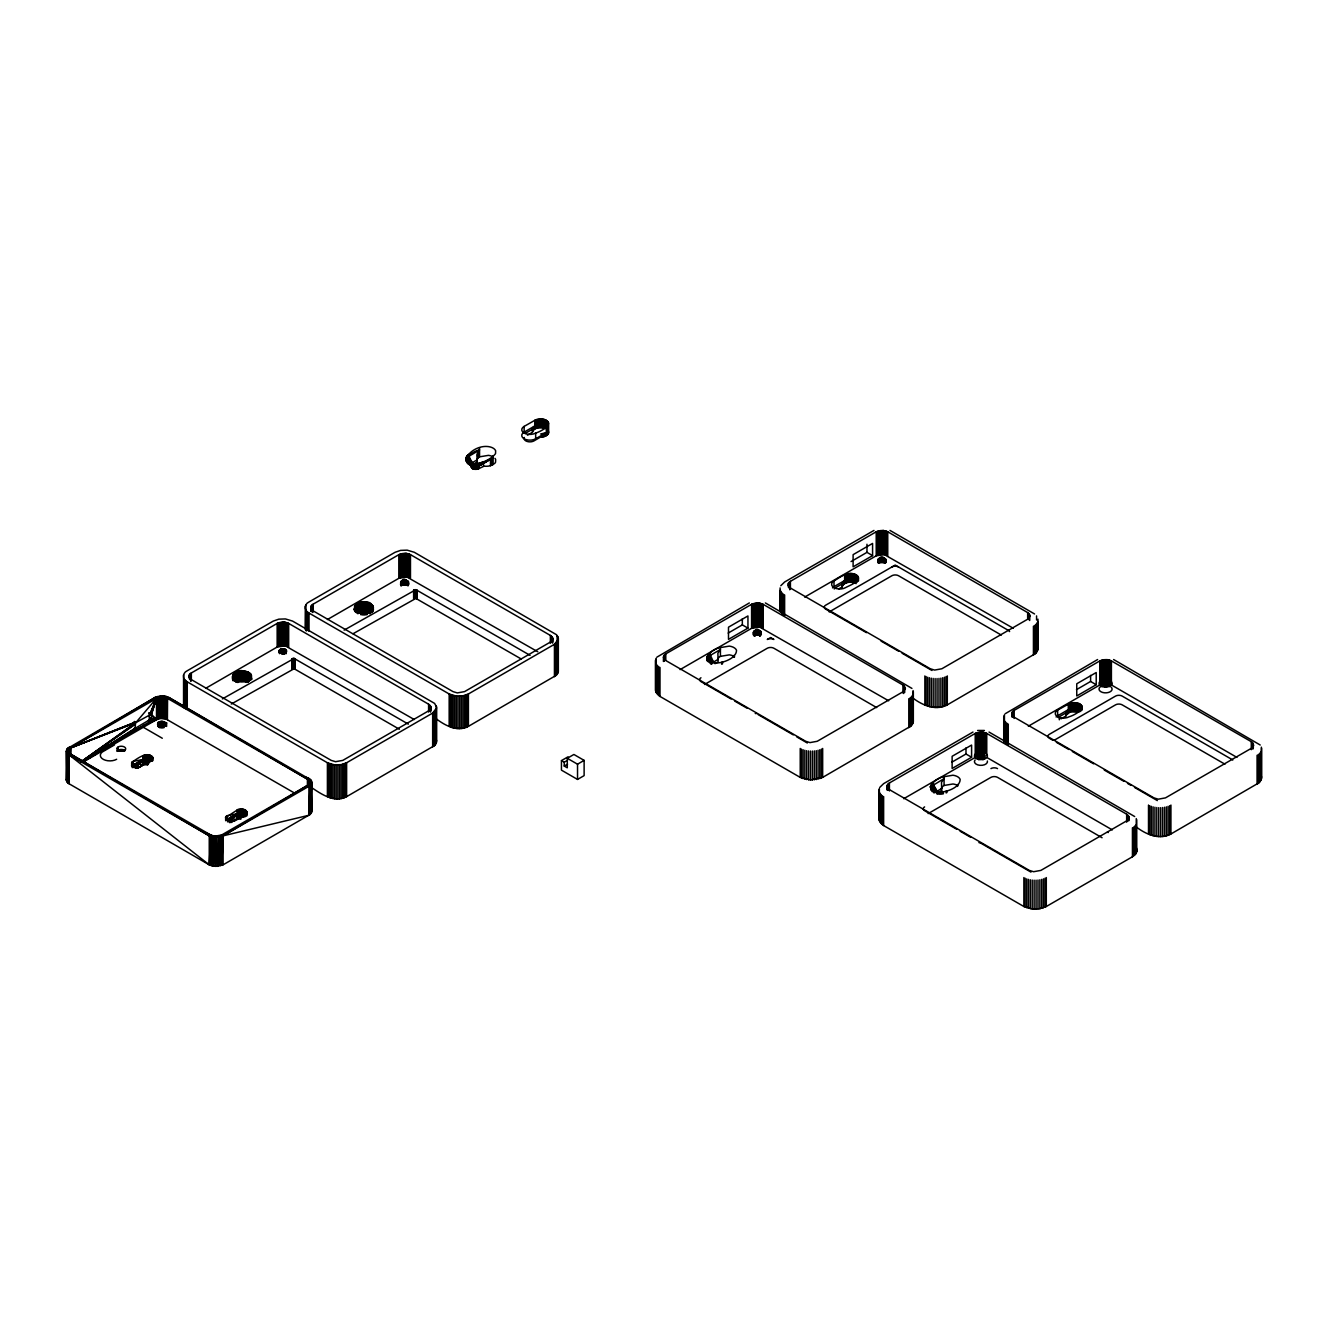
<?xml version="1.0" encoding="UTF-8"?>
<svg xmlns="http://www.w3.org/2000/svg" width="1328" height="1328" viewBox="0 0 1328 1328"><rect width="100%" height="100%" fill="white"/><g stroke="black" fill="none" stroke-linecap="round" stroke-linejoin="round"><path stroke-width="1.5" d="M189.323 678.824L189.323 674.89L191.348 672.964L277.154 623.43L284.391 622.118L288.691 623.43L428.595 704.189L430.969 707.807L428.595 710.862L342.79 760.396L335.552 761.691L331.236 760.396L191.348 679.621L189.091 677.147L189.323 674.89M189.672 678.293L189.672 674.358M190.136 679.753L190.136 673.86M190.684 681.264L190.701 673.379M191.348 680.832L191.348 672.964M310.735 611.162L310.852 606.664L313.109 604.19L398.915 554.639L406.152 553.344L410.468 554.639L550.356 635.415L552.614 637.905L552.73 642.968M310.852 610.598L310.852 606.664M311.084 610.05L311.084 606.116M311.433 611.494L311.433 605.585M311.897 610.98L311.897 605.07M312.462 612.49L312.462 604.605M313.109 612.059L313.109 604.19M366.163 614.15L364.071 613.785L363.889 602.065C352.252 600.073 352.252 615.08 363.889 613.104C375.509 615.08 375.509 600.073 363.889 602.065M400.558 582.643C416.461 590.993 402.982 570.326 400.558 584.552M400.923 585.333L400.923 581.432M401.288 585.698L401.288 583.789M400.558 584.137L401.288 581.083M401.288 582.992L401.737 580.768M401.737 582.677L402.284 580.502M402.284 582.411L402.899 580.303M402.899 582.212L403.563 580.153M403.563 582.062L404.276 580.087M408.576 583.722L404.99 581.996L404.99 580.087M405.687 582.062L405.687 580.153M406.351 582.212L406.351 580.303M406.966 582.411L406.966 580.502M407.513 582.677L407.513 580.768M407.978 585.698L407.978 583.789M407.978 582.992L407.978 581.083M408.327 585.333L408.327 581.432M408.692 584.552L408.576 581.83M493.086 455.886L493.086 457.795L478.81 466.128C453.794 466.609 471.274 444.266 488.455 446.606A9.562 5.528 0 0 1 495.643 450.756L495.56 453.379A8.217 4.731 0 0 1 494.58 454.757C489.484 460.75 469.697 469.863 466.178 457.513M466.36 461.264L467.572 457.098L479.557 449.976L479.557 448.084M466.36 458.807L466.36 456.898M466.643 461.862L466.643 459.953M466.643 458.21L466.643 456.301M467.058 462.426L467.058 460.517M467.058 457.629L467.058 455.736M467.572 462.974L467.572 461.065M467.572 457.098L467.572 455.189M468.203 463.472L468.203 461.563M468.203 456.583L468.203 454.691M468.917 462.028L468.917 463.937L473.415 466.526L474.063 469.265L477.632 469.182L484.189 466.128A9.562 5.528 0 0 0 490.464 465.713L494.564 463.522A8.217 4.731 0 0 0 495.56 462.144L495.643 459.521A9.562 5.528 0 0 0 494.946 458.343M468.917 454.226C468.502 456.882 475.922 471.822 469.863 464.236M469.714 464.352L469.714 462.443M470.593 464.7L470.593 462.808M471.523 463.107L471.523 464.999L474.063 466.709L474.063 469.265M472.519 463.339L472.519 465.248L474.777 466.825L474.777 469.398M473.548 463.505L473.548 465.414L475.673 465.547L476.752 465.514L476.752 463.621M474.611 463.621L474.777 466.825M475.673 465.547L475.673 463.655M476.221 469.431L477.814 463.505M477.814 465.414L478.844 465.248L478.844 463.339M474.096 464.186L477.001 461.978A9.562 5.528 0 0 1 478.213 457.811L479.557 456.832L479.557 449.976C471.971 451.072 459.355 461.712 472.303 465.979L472.303 468.535L473.415 469.083M478.844 465.248L479.823 463.107M479.823 464.999L480.769 462.808M480.769 464.7L481.649 462.443M481.649 464.352L482.446 462.028M491.41 465.414L491.41 458.558L493.086 457.795L493.086 464.651M492.29 465.066L492.29 458.21M913.332 691.672L913.332 721.751L911.041 726.001L822.663 777.395L810.478 780.001L800.236 777.395L659.999 696.436L655.7 691.639L656.862 686.144M663.402 661.477L663.519 656.347L665.776 653.857L751.582 604.323L758.819 603.012L763.135 604.323L903.023 685.082L905.397 688.701L903.023 691.755L817.218 741.29L809.98 742.601L805.681 741.29L665.776 660.531L663.402 657.476M663.751 659.784L663.751 655.783M664.1 661.261L664.1 655.252M664.564 660.746L664.564 654.754M665.129 660.282L665.129 654.289M665.776 659.867L665.776 653.857M717.867 659.02A9.562 5.528 0 0 1 720.423 656.347L720.423 647.583L729.321 646.105A9.562 5.528 0 0 1 736.525 650.272C736.542 658.721 721.253 664.017 713.402 662.855C699.524 660.149 712.489 648.28 720.423 647.583M733.952 657.31L733.952 655.401M753.358 635C756.147 619.711 768.696 641.623 753.225 632.692M753.225 634.186L753.59 631.497M753.955 635.747L753.955 633.838M753.59 633.406L753.955 631.132M754.404 636.062L754.404 634.153M753.955 633.041L754.404 630.817M754.951 636.328L754.951 634.419M754.404 632.726L754.951 630.568M754.951 632.46L755.566 630.352M755.566 632.261L756.23 630.219M756.23 632.111L756.943 630.136M761.359 634.186L757.657 632.045L757.657 630.136M758.354 632.111L758.354 630.219M759.018 632.261L759.018 630.352M759.633 636.328L759.633 634.419M759.633 632.46L759.633 630.568M760.18 636.062L760.18 634.153M760.18 632.726L760.18 630.817M760.645 633.041L760.645 631.132M760.994 633.406L760.994 631.497M761.243 635L761.243 631.879M788.384 587.275L788.384 583.258L790.409 581.332L876.214 531.798L883.452 530.486L887.751 531.798L1027.656 612.573L1030.03 616.175L1027.656 619.23L941.851 668.764L934.597 670.076L930.297 668.764L790.409 588.005L788.151 585.515L788.384 583.258M788.732 586.727L788.732 582.726M789.197 588.238L789.197 582.228M789.745 589.765L789.745 581.764M790.409 589.333L790.409 581.332M878.223 562.873C880.414 546.688 893.495 569.247 877.858 560.167M878.572 563.221L878.572 561.312M877.858 561.661L878.572 558.623M878.572 560.516L879.036 558.308M1136.967 850.866L1135.589 854.12L1132.435 856.776L1046.298 906.509L1039.874 908.717L1032.188 908.983L1023.871 906.509L883.635 825.551L879.352 820.754L879.817 816.305M879.036 560.2L879.584 558.042M879.584 559.935L880.198 557.826M880.198 559.735L880.862 557.694M880.862 559.603L881.56 557.627L881.726 562.723M885.859 559.354C886.838 565.711 885.759 558.54 882.273 559.52L882.273 557.627M882.971 559.603L882.971 557.694M883.651 559.735L883.651 557.826M884.265 559.935L884.265 558.042M884.813 560.2L884.813 558.308M885.261 563.221L885.261 561.312M885.261 560.516L885.261 558.623M885.627 562.873L885.627 558.972M887.038 790.027L887.154 785.462L889.411 782.972L975.217 733.438L982.471 732.126L986.77 733.438L1126.659 814.197L1129.032 817.816L1126.659 820.87L1040.87 870.404L1033.616 871.716L1029.316 870.404L889.411 789.645L887.038 786.591M887.154 789.463L887.154 785.462M887.403 788.898L887.403 784.898M887.751 790.376L887.751 784.367M888.2 789.878L888.2 783.869M888.764 789.396L888.764 783.404M889.411 790.973L889.411 782.972M937.053 793.712L941.502 790.608A9.562 5.528 0 0 1 944.075 785.462L944.075 776.697L952.956 775.22A9.562 5.528 0 0 1 960.161 779.387C960.194 787.836 944.889 793.148 937.037 791.969C923.159 789.264 936.14 777.411 944.075 776.697M957.604 786.425L957.604 784.516M1011.787 716.937L1011.787 712.937L1014.044 710.447L1099.85 660.912L1107.087 659.618L1111.403 660.912L1251.291 741.688L1253.665 745.307L1251.291 748.345L1165.486 797.879L1158.248 799.19L1153.949 797.879L1014.044 717.12L1011.67 714.066M1012.019 716.39L1012.019 712.389M1012.368 715.858L1012.368 711.841M1012.832 717.352L1012.832 711.343M1013.397 716.871L1013.397 710.878M1014.044 718.448L1014.044 710.447M152.903 757.69L151.209 760.446L138.029 768.065L135.406 768.198L135.373 764.397L142.959 759.5L147.74 758.52L152.039 760.081C146.296 761.508 139.324 761.409 133.099 765.194L132.269 761.973C137.033 758.935 147.79 750.121 152.903 757.69L152.604 760.761L148.636 761.99L148.935 762.953M235.371 820.438L228.134 820.92L225.445 817.683L238.027 809.499L243.057 809.167L246.078 810.561L246.925 812.736L246.062 814.147L233.711 821.401M68.591 754.188L68.608 750.154L70.716 747.863L155.027 697.482L164.506 696.005L168.888 697.482L310.852 779.918L311.731 811.757L310.005 814.512L223.104 864.81L213.642 866.271L209.243 864.81L68.143 783.221L66.4 780.466L67.28 748.627L155.027 697.482L163.46 697.117L167.411 698.329L307.415 779.171L309.524 781.445L309.64 786.408M66.4 780.466L66.4 751.499L68.608 750.154L67.28 748.627L69.056 749.307L69.056 753.192M311.731 782.806L308.909 786.309L223.104 835.843L221.793 865.441L221.793 836.491L220.448 835.544L223.104 835.843L308.909 815.259L308.909 786.309L307.415 785.462L221.61 834.997L214.671 836.208L210.72 834.997L70.716 754.155L69.239 755.018L209.243 864.81L209.243 835.843L70.716 754.155L68.608 751.88L66.699 752.478L69.239 755.018L209.243 835.843L213.642 837.321L223.104 835.843L307.415 785.462L309.673 782.308L311.731 782.806L311.433 812.736L311.433 780.847L309.092 780.615L308.943 784.732M243.19 670.872L248.087 672.034L251.141 674.541L251.141 677.197L246.244 682.376C255.806 668.432 248.668 684.966 243.024 680.816L243.19 670.872C236.484 668.864 226.822 677.944 236.484 682.011M311.433 783.769L310.852 813.649L310.852 784.699L309.524 783.171L311.433 783.769L309.673 782.308L311.731 781.81L309.524 781.445L309.441 785.545M68.973 753.341L68.143 747.764L69.753 748.544L69.753 754.37M69.571 754.57L69.239 747.017L70.716 747.863L135.556 722.797L151.342 714.082L151.508 719.245L149.915 721.569L82.884 761.84M131.588 765.99L132.269 761.973L132.302 767.667M225.627 820.272L225.743 816.952L225.743 820.737M308.909 815.259L310.005 785.562L309.092 784.018L310.852 784.699L310.005 814.512L310.005 785.562L308.378 784.782L308.909 786.309M70.367 755.881L70.716 747.863L157.683 697.781L157.683 719.112L136.303 729.371L83.116 761.674M209.243 864.81L210.72 834.997L205.06 832.573M308.096 786.043L308.378 779.835L310.005 779.071L307.415 779.171L168.888 697.482L167.411 698.329L166.232 719.112L294.849 793.248M158.397 722.548L157.849 725.636L157.982 723.113C163.278 717.85 167.643 725.271 166.017 725.636M217.028 837.487L215.319 866.437L215.319 837.487L214.671 836.208L213.642 837.321L212.032 865.922L211.899 835.544L210.554 836.491L210.554 865.441L212.032 836.972L213.227 835.959L213.642 837.321L213.642 866.271L215.319 837.487L216.165 836.291L218.705 837.321L218.705 866.271L220.315 836.972L219.12 835.959L221.793 836.491L220.315 865.922L220.315 836.972L217.676 836.208L218.705 837.321L217.028 866.437L216.165 836.291M132.003 766.107L132.269 761.973M226.026 820.405L226.308 816.272L227.121 819.492C232.317 816.687 240.75 809.018 246.643 815.043C240.517 815.492 234.342 815.226 228.184 819.011L227.52 821.849M161.103 695.839L161.966 697.034L160.456 718.448L157.683 719.112L159.011 697.366L157.816 696.353L160.456 697.117L160.456 718.448L166.232 719.112L166.1 696.353L164.904 697.366L163.46 718.448L162.813 695.839L161.966 718.365L163.46 697.117L164.506 696.005L164.904 718.697L166.232 697.781L167.577 696.835L167.411 719.676M472.303 468.535L471.257 466.991L472.071 462.841L467.771 457.164M234.027 673.412C233.579 677.446 237.264 683.289 241.58 680.766L242.128 670.839M357.846 612.623L354.377 610.1L354.559 608.257L359.639 613.038L363.341 611.229L368.022 612.839L372.919 607.66L369.848 605.17L363.889 603.958L363.341 613.802L361.316 614.266L358.792 602.912M246.925 811.972L246.643 815.043L246.643 811.242L246.078 814.363C241.115 816.139 242.626 818.43 246.925 815.79M232.549 679.023L233.496 676.633L236.301 674.807L239.538 681.231L237.031 671.686M236.467 682.326L232.798 677.795L236.666 681.397M373.45 609.486L369.533 612.474C375.459 606.647 372.57 611.926 373.45 607.577M466.178 459.405L466.178 460.65M706.994 659.535L708.139 657.211L712.157 663.519L707.226 659.535L707.741 657.758L712.572 662.705L718.083 659.335L717.867 653.243L720.423 649.492L709.069 656.098L709.069 654.189M934.148 791.787C919.208 775.635 950.45 804.668 931.094 787.454M155.027 697.482L156.521 698.329L151.342 714.082L149.267 712.87L149.267 719.992L134.809 728.524L136.303 729.371L135.074 728.242L135.556 722.797L134.078 721.951M233.097 674.541L232.848 678.425L236.5 681.845M250.212 673.412L250.212 676.085L243.157 673.678L241.58 680.766L239.986 670.972M364.071 611.212L364.951 602.099M475.673 465.414L475.49 469.448M540.546 434.024L546.306 432.629L535.665 438.788A8.167 4.714 0 0 1 524.128 438.788A8.167 4.714 0 0 1 524.128 432.115L534.769 425.973L532.379 429.309L525.772 433.061A5.827 3.37 0 0 0 525.174 433.459M527.432 435.169L532.379 432.347C533.69 427.085 541.127 426.919 545.343 428.529L545.343 419.781L541.824 418.934L535.748 419.781L524.128 426.404A8.167 4.714 0 0 0 524.128 433.061A8.167 4.714 0 0 0 535.665 433.061C539.633 432.048 554.971 424.445 545.343 419.781M524.344 437.46A5.827 3.37 0 0 0 526.851 441.361A5.827 3.37 0 0 0 534.022 440.879L540.546 437.061C544.082 437.51 550.954 434.505 547.817 430.206M838.947 588.802L842.251 586.926L842.35 583.141L844.641 580.535L834.001 586.677A8.167 4.714 0 0 0 832.507 587.872M842.251 586.926L842.35 583.141M1060.939 718.863L1065.886 716.041L1065.986 712.256L1068.276 709.667L1057.636 715.809A8.167 4.714 0 0 0 1056.142 717.004M1065.886 716.041L1065.986 712.256M135.406 768.198L136.684 764.231L145.233 764.613L143.988 755.217L142.959 759.5L136.684 764.231L136.701 768.049L142.976 765.21L142.959 755.682M237.978 671.387L237.978 674.043L242.128 673.495L243.024 680.816L244.252 670.972M152.039 760.081L152.039 756.279L151.226 759.483L148.205 761.575L152.039 760.081L152.604 756.943L152.604 760.761M311.233 787.321C320.961 793.912 334.424 803.34 346.625 796.651L434.605 745.539L436.563 741.904L436.563 707.044L434.605 703.408L292.542 621.072L285.404 618.931L278.83 619.163L273.302 621.072L187.265 670.74C182.268 672.732 182.268 679.853 187.265 681.845L327.402 762.753L334.54 764.878L341.113 764.646L346.625 762.753L432.662 713.07L436.563 708.007M436.597 719.095C445.262 725.586 457.662 732.259 468.402 726.35L556.366 675.238L558.341 671.603L558.341 638.27L556.366 634.635L414.303 552.282L407.165 550.157L400.591 550.39L395.08 552.282L309.026 601.966C304.046 603.958 304.046 611.063 309.026 613.071L449.163 693.98L456.301 696.104L462.874 695.872L468.402 693.98L554.44 644.296L558.341 639.233M365.499 613.951L367.043 602.364M552.73 639.034L550.356 642.088L464.551 691.622L457.313 692.917L453.014 691.622L313.109 610.847L310.735 607.792M912.436 697.698C921.931 705.068 935.676 711.227 947.296 704.869L1035.674 653.476L1037.965 649.226L1037.965 619.147M1136.071 826.813C1145.566 834.2 1159.311 840.342 1170.931 833.984L1259.309 782.59L1261.6 778.341L1261.6 748.262M158.497 726.416L159.177 723.362M116.98 748.129L119.039 751.001L124.4 750.602A4.432 2.556 0 0 0 124.4 746.983A4.432 2.556 0 0 0 118.126 746.983L116.98 751.366M133.481 767.551L134.145 764.712L142.959 759.5L144.403 760.894L143.64 764.911M165.784 726.101L166.598 722.631L166.598 726.433M236.998 815.691L232.051 818.546L232.051 822.347L229.445 822.48L230.723 818.529L236.998 819.492L238.027 809.499L239.272 818.911L239.272 815.093L241.779 809.001L240.119 818.944L239.272 815.093L241.779 812.819L243.057 809.167L240.916 819.077L240.119 815.126L243.057 812.985L244.236 809.499L244.236 813.317L241.646 815.525L245.265 813.782L246.078 810.561L246.078 814.363L242.244 815.873L245.265 813.782L245.265 809.964L244.236 813.317L240.916 815.276M160.489 723.611L159.509 727.545L159.509 723.743M248.087 672.034L248.087 674.707L244.385 681.115L246.278 671.387M368.039 602.597L366.013 614.864M161.999 723.511L160.987 727.346L160.987 723.528M163.493 723.611L162.497 727.312L162.497 723.511M158.397 724.457L159.045 722.067L157.982 725.022M134.593 767.136L135.373 764.397M228.632 821.418L229.395 818.679L236.998 813.782L236.998 809.98M143.988 759.018L145.167 754.885L144.403 760.894L147.74 754.719L146.08 764.646L145.233 760.811L146.445 754.719L145.167 758.703M238.027 813.317L239.206 809.167L238.442 818.994L236.998 819.492L236.998 813.782L227.121 815.674L227.121 819.492L236.998 813.782L238.442 815.193L240.468 812.819L240.468 809.001L239.206 812.985M66.4 779.47L67.28 777.577M233.496 673.96L233.014 677.828L236.55 681.712M83.116 762.056L156.521 719.676L151.508 714.447L156.521 698.329L136.718 721.569L70.716 747.863L70.716 755.632M243.024 680.816L245.282 671.138M136.701 768.049L138.029 764.247L142.976 761.392L142.959 759.5L133.099 761.392L133.099 765.194L142.959 759.5M232.051 818.546L230.74 822.331L230.723 818.529L236.998 813.782M151.093 713.833L156.521 698.329L156.521 719.676L149.915 721.569L148.437 720.722M246.161 674.176L243.738 680.932L245.199 673.943L250.212 676.085L245.929 682.011L249.598 675.587L249.598 672.914M365.499 611.395L367.939 604.638M150.745 713.734L156.521 698.329L149.915 713.949L156.521 719.676L150.346 721.27L148.869 720.407M366.013 602.198L364.802 613.835M150.346 713.767L156.521 698.329M244.385 681.115L247.207 671.686M842.35 586.179C844.807 581.398 851.912 581.415 856.195 583.59M1065.986 715.311L1070.351 711.841L1078.851 712.223L1078.851 703.458L1070.351 703.076L1057.636 710.082A8.167 4.714 0 0 0 1057.636 716.755A8.167 4.714 0 0 0 1069.189 716.755C1073.157 715.742 1088.479 708.139 1078.851 703.458M247.938 674.807L244.983 681.364L248.718 675.222L248.884 672.449M366.744 614.383L369.848 603.261M354.559 608.257L355.472 607.145L359.905 612.656L355.788 606.547L355.788 604.638M354.858 605.751L354.609 610.083M937.037 793.878L937.053 791.139L933.601 784.848L931.16 786.84L930.679 789.28M367.69 612.457L371.176 606.132L371.989 606.547L367.69 612.457L372.504 607.095L372.504 605.186M157.849 725.636L157.849 723.727L157.982 726.233C156.488 719.859 159.194 728.142 162.979 726.001L163.975 727.678L163.975 721.685L161.933 723.279L161.933 721.37L160.871 723.362L160.871 721.453L159.891 723.594L159.891 721.685L159.045 723.959L163.975 723.594L164.821 722.067L165.867 725.022M366.744 611.826L370.645 603.676M878.223 558.972L877.974 562.491M1101.858 682.376C1100.431 686.244 1107.984 686.842 1109.511 683.986C1109.577 678.89 1098.322 680.567 1101.609 686.576M780.798 585.714L784.632 581.996L873.973 530.42M879.817 787.355L883.635 783.636L972.976 732.06M162.979 727.91L162.979 726.001L165.867 724.341M250.743 678.757L251.141 674.541M238.957 671.138L240.169 681.015L237.148 674.458L234.226 676.151L238.144 682.194L233.097 677.197M368.022 612.839L372.288 607.145L371.176 606.132L367.275 612.125L370.479 605.668L371.359 606.049L371.359 604.14M247.572 681.397L250.527 676.682M373.151 608.888L368.221 613.254L372.919 607.66L372.919 605.751M656.862 657.177L749.341 602.945M1005.13 713.783L1097.609 659.535M247.655 681.546C252.652 676.799 253.034 677.512 247.689 681.696M355.273 605.186L355.273 607.095L356.585 606.132L360.27 612.291M368.221 613.254L373.218 608.257M941.718 791.023L941.502 782.358L944.075 778.606L931.575 786.259L931.575 784.35M476.221 466.858L491.41 458.558L483.475 463.439L483.475 466.012M977.591 754.536C974.935 758.238 982.82 759.533 984.629 756.894C986.322 751.963 973.988 752.362 977.591 758.354M247.755 682.011L251.689 679.023M941.718 788.45L936.207 791.82L931.791 786.325M146.976 764.53L151.209 760.446M242.426 817.45L245.248 814.745M369.516 612.938L373.384 610.1M478.761 465.115L476.951 466.775L476.951 469.348M247.772 682.16L250.228 680.069M477.632 469.182L477.632 466.626L479.723 464.883M302.651 789.396L307.415 785.462M234.641 672.914L233.313 677.247L237.878 682.575M250.212 679.289C245.331 683.19 234.591 683.289 232.549 676.35M355.788 606.547L357.282 605.668L360.751 611.959L360.718 614.698M369.748 613.237L372.985 610.681L369.848 612.955M125.098 750.752A4.432 2.556 0 0 0 118.126 750.22L117.428 750.752L117.428 747.515M135.556 722.797L80.693 762.073L135.29 723.345M135.124 723.909L80.892 762.056L135.074 724.424M279.976 649.541C276.124 652.795 284.092 655.069 286.201 652.563C289.272 647.533 275.875 647.367 279.511 653.675M477.632 466.626L480.636 464.601M481.5 464.236L478.263 466.41L478.263 468.967M82.9 761.459L135.074 728.242M135.124 728.707L82.9 761.542L135.29 729.072M114.507 744.892L102.322 751.98A9.562 5.528 0 0 0 103.551 759.5A9.562 5.528 0 0 0 116.648 759.267M478.213 457.811L478.213 450.956L476.818 454.89L477.2 459.82L472.552 462.509L468.386 456.666M205.641 688.336L277.154 647.035L285.354 645.873L414.236 719.527M327.418 619.545L398.915 578.261L407.115 577.099L537.807 651.782M355.638 607.444L359.224 605.369M222.374 698.91L294.119 658.439L408.327 724.125M344.135 630.119L415.88 589.665L530.088 655.351M231.288 704.039L294.119 668.714L399.346 729.221M353.049 633.738L415.88 598.413L521.107 658.92M209.243 835.843L210.72 834.997M851.049 561.561L866.968 552.365L872.579 555.602L872.579 543.418L853.107 554.656L853.107 566.84L872.579 555.602M728.192 633.074L742.335 624.89L747.946 628.127L747.946 615.943L728.491 627.181L728.491 639.366L747.946 628.127M804.702 597.085L876.214 555.801L884.415 554.639L1013.297 628.277M680.085 669.611L751.582 628.327L759.782 627.148L888.681 700.802M834.001 580.967C840.226 577.116 848.443 570.542 856.195 574.825C864.013 580.485 848.575 585.764 845.554 587.64A8.167 4.714 0 0 1 834.001 587.64A8.167 4.714 0 0 1 834.001 580.967L834.001 586.677M714.979 663.685L718.083 661.908L718.083 659.335M567.537 760.33L564.234 762.239L564.234 766.04L567.288 767.816L567.288 758.288L573.895 754.47L584.121 760.38L584.121 775.618L577.531 779.436L561.445 770.14L561.445 760.612L568.035 756.811M829.17 611.942L891.918 575.721A4.665 2.689 0 0 1 898.508 575.721L1001.295 635.066M704.554 684.468L767.285 648.247A4.665 2.689 0 0 1 773.892 648.247L876.679 707.592M564.234 766.04L567.537 764.148M567.288 758.288L577.531 764.198L584.121 760.38M1076.444 689.664L1090.603 681.48L1096.214 684.717L1096.214 672.532L1076.759 683.771L1076.759 695.972L1096.214 684.717M951.827 762.189L965.987 754.005L971.598 757.242L971.598 745.058L952.126 756.296L952.126 768.48L971.598 757.242M1028.337 726.2L1100.58 684.534M903.721 798.726L975.217 757.441L975.217 733.438M1054.615 740.028L1115.553 704.836A4.665 2.689 0 0 1 1122.16 704.836L1224.931 764.181M928.189 813.583L990.937 777.361A4.665 2.689 0 0 1 997.527 777.361L1102.074 837.736M842.251 583.872L835.661 587.64A5.827 3.37 0 0 0 834.233 588.985M1058.217 717.601A5.827 3.37 0 0 1 1059.296 716.755L1065.886 712.987M479.557 456.832L488.455 455.355A9.562 5.528 0 0 1 493.086 456.832M357.116 603.676L357.116 605.585L363.889 603.958L371.359 606.049M720.423 656.347L729.321 654.87A9.562 5.528 0 0 1 734.666 656.812M944.075 785.462L952.956 783.985A9.562 5.528 0 0 1 957.604 785.462M279.976 653.359L283.213 652.679L286.201 653.675M141.332 766.156C138.344 768.065 130.509 767.451 131.704 762.654L131.704 766.455M357.929 603.261L357.929 605.17L364.934 604.124L364.802 611.278L366.96 604.406L366.013 604.107M136.303 721.884L70.716 747.863L135.904 722.299L134.41 721.453M238.509 681.828L234.824 675.67L238.99 681.496L236.301 674.807L234.641 675.587M240.169 681.015L238.077 674.176L237.031 674.342L245.199 673.943L244.252 673.645M236.152 672.034L236.152 674.707L237.148 674.458M755.267 713.501L756.396 713.601M978.902 842.616L979.832 842.616M977.591 730.466L984.397 730.466M359.739 602.597L362.81 614.98M70.716 754.155L68.143 754.254L67.28 782.358L67.28 753.408L69.056 752.71L66.699 752.478M360.718 602.364L363.341 611.229L362.81 602.099M238.957 673.811L240.036 673.777L240.849 680.866L239.04 673.943L238.077 674.176M354.327 609.486L358.261 612.457M361.764 602.198L361.764 604.107L363.889 604.091M239.986 673.645L241.082 673.678L241.58 680.766M354.377 608.871L358.261 612.308M241.049 670.872L241.049 673.528L243.157 673.678M66.4 751.499L68.608 751.88L66.699 749.556L66.699 781.428L67.28 753.408L69.753 753.491L68.143 754.254L68.143 783.221L69.239 755.018L69.239 783.968M1104.249 770.057L1123.969 781.345M68.458 751.017L66.4 750.519L66.699 778.507M233.496 676.633L238.144 682.194M305.008 776.863L308.909 778.308L307.415 779.171L307.415 786.923M161.966 697.034L159.426 696.005L160.456 697.117L159.011 718.697L159.011 697.366L156.339 696.835L157.683 697.781L156.521 719.676L150.745 720.838L149.267 719.992M163.975 723.594L165.469 722.548L165.867 726.233L165.469 724.905M356.585 606.132L356.402 604.14M368.039 604.506L369.699 605.269L366.163 611.577L368.968 602.912M1110.656 684.534L1236.949 757.408M889.992 530.42L1034.562 613.968M1113.628 659.535L1260.206 745.008M866.454 632.659L825.584 609.071A4.665 2.689 0 0 1 825.584 605.253L895.221 565.064L1008.384 630.402A4.665 2.689 0 0 1 1009.595 631.597M881.028 641.075L898.575 651.201M902.094 653.243L931.957 670.474M1052.789 740.244L1049.236 738.185A4.665 2.689 0 0 1 1049.236 734.384L1115.553 696.088A4.665 2.689 0 0 1 1122.16 696.088L1232.019 759.516A4.665 2.689 0 0 1 1232.766 760.081M1056.341 742.286L1068.774 749.473M1072.327 751.515L1093.641 763.832M1127.489 783.371L1131.008 785.396M1134.51 787.421L1157.352 800.601M765.376 602.945L911.938 688.419M989.011 732.06L1134.676 816.537M482.446 463.937L478.81 466.128L478.81 468.701M986.77 757.441L1112.316 829.917M933.601 784.848L933.435 782.856M731.164 699.026L700.968 681.596A4.665 2.689 0 0 1 700.221 681.032M734.716 701.084L747.149 708.256M758.155 714.613L793.281 734.882M796.783 736.907L807.324 742.999M956.575 829.17L924.603 810.711A4.665 2.689 0 0 1 924.603 806.893M960.127 831.228L970.801 837.37M980.031 842.716L1030.96 872.114M561.445 760.612L564.234 762.239M148.869 712.92L151.508 714.447M150.081 717.867L156.521 719.676L149.599 719.477M150.031 718.382L156.521 719.676L149.865 718.946M162.298 738.252L143.324 727.296L143.324 725.387M135.24 728.342L136.718 729.188M134.41 728.557L135.904 729.421L83.05 761.674L135.556 729.304L134.078 728.458M221.61 834.997L223.104 835.843L223.104 864.81M249.598 675.587L248.884 675.122L245.497 681.662L249.415 675.67L250.743 676.633L250.743 673.96M469.083 463.837L472.818 466.277L472.818 468.834M467.771 462.891L471.872 465.63M467.273 462.376L471.556 465.248M466.875 461.812L471.34 464.85L466.576 461.231M707.741 661.327L710.729 663.336M357.929 605.17L361.316 611.693M158.397 726.814L159.045 725.387M931.094 789.861L934.265 792.268M354.792 610.681L357.962 613.088M466.41 460.633L471.257 464.418M930.862 788.649L935.792 792.633L930.911 788.052M466.344 460.036L471.274 464.003L471.257 466.991M707.276 658.937L712.157 663.519M466.41 459.422L471.274 464.003M707.459 658.339L712.306 663.104M466.576 458.824L471.423 463.588L471.556 467.821M466.875 458.26L471.689 463.19L471.872 468.203M355.074 607.709L359.905 612.656M359.739 604.506L361.946 614.051M467.273 457.695L471.689 463.19M932.289 785.794L936.589 791.455M712.953 662.34L708.654 656.679L707.94 657.144L707.94 655.235M932.903 785.296L937.053 791.139M557.146 667.868L558.341 670.657M360.718 604.273L361.946 611.478L358.925 604.921M238.99 681.496L235.355 675.122L235.355 672.449M1260.903 775.021L1261.6 777.212M1136.27 847.53L1136.967 849.737M361.764 604.107L362.627 611.328M311.433 809.798L311.731 810.777L311.433 780.847L309.524 781.445L309.673 786.193M707.459 660.746L707.226 659.535M158.397 724.905L159.045 727.296M238.442 818.994L237.662 815.392L237.662 819.193M1037.732 646.985L1037.965 648.097M913.1 719.51L913.332 720.623M436.364 739.995L436.563 740.958M148.006 763.998L147.607 761.226L150.197 759.018L151.226 755.682L151.226 759.483L147.607 761.226L147.607 765.044L146.877 760.977L150.197 755.217L150.197 759.018L146.877 760.977L146.877 764.795L146.08 760.844L149.018 758.686L149.018 754.885L147.74 758.52L145.233 760.811L145.233 764.613M67.064 767.567L66.699 749.556L68.608 750.154L68.608 754.022M229.395 818.679L229.445 822.48M226.308 816.272L226.324 820.057M1261.368 747.149L1261.368 779.453M1260.903 751.598L1260.903 780.549M1260.206 752.644L1260.206 781.594M1259.309 753.64L1259.309 782.59M1258.197 754.57L1258.197 783.52M1257.068 755.3L1257.068 784.25M1253.317 743.614L1253.317 747.614M1252.968 743.082L1252.968 749.075M1252.503 742.584L1252.503 748.577M1251.939 742.103L1251.939 748.112M1251.291 741.688L1251.291 749.689M1170.931 805.034L1170.931 833.984M1169.653 805.681L1169.653 834.648M1168.059 806.328L1168.059 835.279M1166.333 806.843L1166.333 835.793M1164.507 807.241L1164.507 836.192M1162.614 807.507L1162.614 836.474M1160.689 807.64L1160.689 836.607M1158.746 807.64L1158.746 836.607M1156.804 807.507L1156.804 836.474M1154.928 807.241L1154.928 836.192M1153.102 806.843L1153.102 835.793M1151.376 806.328L1151.376 835.279M1149.782 805.681L1149.782 834.648M1148.504 805.034L1148.504 833.984M1136.735 819.675L1136.735 851.978M1136.27 818.579L1136.27 853.074M1135.589 825.169L1135.589 854.12M1134.676 826.165L1134.676 855.116M1133.581 827.078L1133.581 856.045M1132.435 827.825L1132.435 856.776M1128.916 816.687L1128.916 820.687M1128.684 816.139L1128.684 820.14M1128.335 815.608L1128.335 819.608M1127.87 815.093L1127.87 821.102M1127.323 814.628L1127.323 820.638M1126.659 814.197L1126.659 822.198M1111.403 660.912L1111.403 684.916M1110.656 660.531L1110.656 682.542M1109.843 660.215L1109.843 682.21M1109.511 682.758L1109.511 686.576M1109.262 682.376L1109.262 686.178M1108.98 659.95L1108.98 679.953M1108.897 682.028L1108.897 685.829M1108.448 681.712L1108.448 685.514M1108.05 659.75L1108.05 679.753M1107.901 681.447L1107.901 685.248M1107.286 681.231L1107.286 685.049M1107.087 659.618L1107.087 679.604M1106.622 681.098L1106.622 686.808M1106.108 659.535L1106.108 681.546M1105.909 681.032L1105.909 686.742M1105.211 681.032L1105.211 686.742M1105.128 659.535L1105.128 681.546M1104.498 681.098L1104.498 686.808M1104.149 659.618L1104.149 679.604M1103.834 681.231L1103.834 685.049M1103.186 659.75L1103.186 679.753M1103.219 681.447L1103.219 685.248M1102.672 681.712L1102.672 685.514M1102.273 659.95L1102.273 679.953M1102.223 682.028L1102.223 685.829M1101.393 660.215L1101.393 682.21M1100.58 660.531L1100.58 682.542M1099.85 660.912L1099.85 684.916M1090.603 675.388L1090.603 681.48M1082.121 706.546L1082.121 710.048M1081.822 705.815L1081.822 709.335M1081.341 705.135L1081.341 710.397M1080.66 704.504L1080.66 711.509M1079.83 703.94L1079.83 710.961M1077.772 703.076L1077.772 711.841M1076.576 702.794L1076.576 711.559M1075.331 702.628L1075.331 711.376M1074.053 702.562L1074.053 711.327M1072.775 702.628L1072.775 711.376M1071.53 702.794L1071.53 711.559M1070.351 703.076L1070.351 711.841M1069.256 703.458L1069.256 712.223M1068.276 703.94L1068.276 712.704M1067.446 710.214L1067.446 713.269M1066.782 710.845L1066.782 713.9M1066.284 711.542L1066.284 714.58M1059.296 716.755L1059.296 719.809M1057.636 710.082L1057.636 715.809M1046.298 877.559L1046.298 906.509M1045.02 878.206L1045.02 907.157M1043.426 878.854L1043.426 907.804M1041.7 879.368L1041.7 908.319M1039.874 879.767L1039.874 908.717M1037.998 880.032L1037.998 908.983M1037.732 621.388L1037.732 650.338M1037.268 622.483L1037.268 651.434M1036.57 615.893L1036.57 620.027M1036.57 623.529L1036.57 652.48M1036.056 880.165L1036.056 909.132M1035.674 624.525L1035.674 653.476M1034.562 625.438L1034.562 654.405M1034.114 880.165L1034.114 909.132M1033.433 626.185L1033.433 655.136M1032.188 880.032L1032.188 908.983M1030.296 879.767L1030.296 908.717M1029.681 614.499L1029.681 620.491M1029.316 613.968L1029.316 619.96M1028.868 613.453L1028.868 619.462M1028.304 612.988L1028.304 618.997M1028.47 879.368L1028.47 908.319M1027.656 612.573L1027.656 618.566M1026.76 878.854L1026.76 907.804M1025.15 878.206L1025.15 907.157M1023.871 877.559L1023.871 906.509M1008.267 724.075L1008.267 744.742M1007.139 723.328L1007.139 744.012M1006.026 722.399L1006.026 743.082M1005.13 721.419L1005.13 742.086M1004.433 714.829L1004.433 741.041M1003.968 715.925L1003.968 742.02M1003.736 717.037L1003.736 740.908M986.77 733.438L986.77 755.433M986.023 733.056L986.023 753.059M985.21 732.741L985.21 752.744M984.629 754.902L984.629 758.703M984.347 732.475L984.28 758.354M983.816 754.221L983.816 758.039M983.417 732.276L983.268 759.682M982.654 753.756L982.654 759.467M982.471 732.126L982.471 754.138M981.99 753.623L981.99 759.334M981.492 732.06L981.492 752.063M981.292 753.54L981.292 759.267M980.496 732.06L980.496 752.063M980.579 753.54L980.579 759.267M979.881 753.623L979.881 759.334M979.516 732.126L979.516 752.129M979.201 753.756L979.201 759.467M978.57 732.276L978.587 759.682M978.039 754.221L978.039 758.039M977.64 732.475L977.64 754.47M976.777 732.741L976.777 752.744M975.964 733.056L975.964 755.068M965.987 747.913L965.987 754.005M947.296 675.919L947.296 704.869M946.964 790.658L946.964 792.567M946.15 791.073L946.15 792.982M946.017 676.566L946.017 705.517M944.407 677.214L944.407 706.164M943.345 791.969L943.345 793.878M942.681 677.728L942.681 706.679M942.316 792.135L942.316 794.044M941.27 792.235L941.27 794.144M940.871 678.127L940.871 707.077M940.191 792.268L940.191 794.177M938.979 678.392L938.979 707.343M939.128 792.235L939.128 794.144M938.066 792.135L938.066 794.044M937.053 678.525L937.053 707.492M935.111 678.525L935.111 707.492M934.231 791.073L934.231 792.982M933.435 790.658L933.435 792.567M933.169 678.392L933.169 707.343M932.721 783.304L932.721 785.213M932.09 783.819L932.09 785.728M932.09 789.695L932.09 791.588M931.277 678.127L931.277 707.077M931.16 784.931L931.16 786.84M930.862 785.529L930.862 789.894M929.467 677.728L929.467 706.679M927.741 677.214L927.741 706.164M926.147 676.566L926.147 705.517M924.869 675.919L924.869 704.869M913.1 690.56L913.1 722.864M912.635 694.992L912.635 723.959M911.938 696.055L911.938 725.005M911.041 697.051L911.041 726.001M909.929 697.964L909.929 726.931M908.8 698.711L908.8 727.661M904.7 686.493L904.7 692.486M904.235 685.978L904.235 691.988M903.671 685.514L903.671 693.515M903.023 685.082L903.023 693.083M887.751 531.798L887.751 555.801M887.021 531.416L887.021 555.419M886.208 531.1L886.208 555.104M885.328 530.835L885.328 554.838M885.344 559.769L885.344 563.205M884.415 530.636L884.415 554.639M884.481 559.553L884.481 562.989M883.585 557.694L883.585 562.823M883.635 796.584L883.635 825.551M883.452 530.486L883.452 554.49M882.473 530.42L882.473 554.423M882.655 557.611L882.655 562.74M882.506 795.854L882.506 824.804M881.493 530.42L881.493 554.423M881.41 794.924L881.41 823.891M880.796 557.644L880.796 562.773M880.514 530.486L880.514 554.49M880.497 793.928L880.497 822.895M879.883 557.76L879.883 562.906M879.817 792.882L879.817 821.833M879.551 530.636L879.551 554.639M879.352 788.434L879.352 820.754M878.987 559.652L878.987 563.089M879.103 789.562L879.103 819.642M878.638 530.835L878.638 554.838M877.758 531.1L877.758 555.104M876.945 531.416L876.945 555.419M876.214 531.798L876.214 555.801M866.968 544.248L866.968 552.365M858.486 577.431L858.486 580.934M858.187 576.701L858.187 580.203M857.689 576.02L857.689 581.282M857.025 575.389L857.025 582.394M856.195 574.825L856.195 581.83M855.215 574.343L855.215 583.108M854.12 573.962L854.12 582.726M852.941 573.679L852.941 582.444M851.696 573.497L851.696 582.262M850.418 573.447L850.418 582.212M849.14 573.497L849.14 582.262M847.895 573.679L847.895 582.444M846.716 573.962L846.716 582.726M845.621 574.343L845.621 583.108M844.641 574.825L844.641 583.59M843.811 581.1L843.811 584.154M843.147 581.73L843.147 584.785M842.649 582.411L842.649 585.465M822.663 748.444L822.663 777.395M821.385 749.092L821.385 778.042M819.791 749.722L819.791 778.689M818.065 750.254L818.065 779.204M816.239 750.652L816.239 779.602M814.346 750.918L814.346 779.868M812.421 751.05L812.421 780.001M810.478 751.05L810.478 780.001M808.553 750.918L808.553 779.868M806.66 750.652L806.66 779.602M804.834 750.254L804.834 779.204M803.108 749.722L803.108 778.689M801.514 749.092L801.514 778.042M800.236 748.444L800.236 777.395M784.632 594.944L784.632 615.628M783.503 594.214L783.503 614.897M782.391 593.284L782.391 613.968M781.495 592.288L781.495 612.972M780.798 591.242L780.798 611.926M780.333 590.147L780.333 610.83M780.1 587.922L780.1 611.793M763.135 604.323L763.135 628.327M762.388 603.941L762.388 627.945M761.575 603.626L761.575 627.629M760.712 603.36L760.712 627.364M759.782 603.144L759.782 627.148M759.865 632.078L759.865 635.498M758.819 603.012L758.819 627.015M758.952 631.929L758.952 635.348M758.039 631.846L758.039 635.265M757.84 602.945L757.84 626.949M756.86 602.945L756.86 626.949M757.093 631.829L757.093 635.249M756.163 631.879L756.163 635.299M755.881 603.012L755.881 627.015M755.25 631.995L755.25 635.415M754.918 603.144L754.918 627.148M754.37 632.178L754.37 635.597M754.005 603.36L754.005 627.364M753.125 603.626L753.125 627.629M752.312 603.941L752.312 627.945M751.582 604.323L751.582 628.327M742.335 618.798L742.335 624.89M722.515 661.958L722.515 663.851M721.635 662.307L721.635 664.216M711.459 662.307L711.459 664.216M710.596 661.958L710.596 663.851M709.783 653.725L713.418 662.025L709.252 656.181L708.455 656.596L708.455 654.704M707.525 655.816L707.525 657.725M707.525 659.468L707.525 661.361M707.226 656.414L707.226 658.306M707.226 658.871L707.226 660.763M707.044 657.011L707.044 660.165M659.999 667.469L659.999 696.436M658.871 666.739L658.871 695.689M657.758 665.809L657.758 694.76M656.862 664.813L656.862 693.78M656.165 658.24L656.165 692.718M655.7 659.319L655.7 691.639M655.468 660.431L655.468 690.51M577.531 764.198L577.531 779.436M558.125 637.307L558.125 672.566M557.727 636.378L557.727 673.495M557.146 635.481L557.146 674.392M556.366 642.868L556.366 675.238M555.419 643.648L555.419 676.035M554.44 644.296L554.44 676.682M552.614 637.905L552.614 641.839M552.382 637.34L552.382 641.275M552.033 636.809L552.033 642.719M551.568 636.311L551.568 642.221M551.004 635.846L551.004 641.739M550.356 635.415L550.356 643.283M548.597 422.852L548.597 433.094M548.298 422.138L548.298 433.808M547.817 421.441L547.817 434.488M547.153 420.81L547.153 435.119M546.306 420.262L546.306 435.684M545.343 433.111L545.343 436.165M544.248 419.382L544.248 428.147M544.248 433.509L544.248 436.547M543.069 419.1L543.069 427.865M543.069 433.791L543.069 436.829M541.824 418.934L541.824 427.699M541.824 433.957L541.824 437.012M540.546 418.868L540.546 427.633M539.268 418.934L539.268 427.699M538.023 419.1L538.023 427.865M536.827 419.382L536.827 428.147M535.748 419.781L535.748 428.529M535.665 433.061L535.665 438.788M534.769 420.262L534.769 429.01M533.939 426.537L533.939 429.575M533.258 427.168L533.258 430.206M532.777 427.848L532.777 430.886M532.478 428.562L532.379 432.347M524.128 426.404L524.128 432.115M490.464 459.123L490.464 465.713M478.844 450.441L478.844 457.297M477.2 459.82L477.2 462.393M468.402 693.98L468.402 726.35M467.273 694.544L467.273 726.931M465.912 695.092L465.912 727.478M464.435 695.54L464.435 727.927M462.874 695.872L462.874 728.259M461.264 696.104L461.264 728.491M459.621 696.221L459.621 728.607M457.944 696.221L457.944 728.607M456.301 696.104L456.301 728.491M454.691 695.872L454.691 728.259M453.13 695.54L453.13 727.927M451.653 695.092L451.653 727.478M450.292 694.544L450.292 726.931M449.163 693.98L449.163 726.35M436.364 706.098L436.364 742.867M435.966 709.882L435.966 743.796M435.385 710.795L435.385 744.693M434.605 711.642L434.605 745.539M433.658 712.422L433.658 746.336M432.662 713.07L432.662 746.983M430.853 706.679L430.853 710.613M430.621 706.114L430.621 712.024M430.272 705.583L430.272 711.493M429.807 705.085L429.807 710.995M429.243 704.62L429.243 710.513M428.595 704.189L428.595 712.057M416.926 590.014L416.926 598.762M416.61 589.864L416.61 598.613M416.262 589.732L416.262 598.496M415.88 589.665L415.88 598.413M415.481 589.615L415.481 598.38M415.066 589.615L415.066 598.38M414.668 589.665L414.668 598.413M414.286 589.732L414.286 598.496M413.938 589.864L413.938 598.613M413.622 590.014L413.622 598.762M410.468 554.639L410.468 578.261M409.721 554.274L409.721 577.896M408.908 553.942L408.908 577.564M408.045 553.676L408.045 577.298M408.045 582.228L408.045 585.665M407.198 582.013L407.198 585.449M407.115 553.477L407.115 577.099M406.152 553.344L406.152 576.966M406.285 580.153L406.285 585.299M405.372 581.78L405.372 585.216M405.173 553.278L405.173 576.9M404.426 581.764L404.426 585.2M404.193 553.278L404.193 576.9M403.496 581.813L403.496 585.25M403.214 553.344L403.214 576.966M402.583 580.22L402.583 585.366M402.251 553.477L402.251 577.099M401.703 582.112L401.703 585.548M401.338 553.676L401.338 577.298M400.857 582.361L400.857 585.797M400.458 553.942L400.458 577.564M399.645 554.274L399.645 577.896M398.915 554.639L398.915 578.261M373.218 606.348L373.218 610.714M372.504 609.984L372.504 611.876M371.989 604.638L371.989 606.547M371.989 610.515L371.989 612.424M370.645 611.478L370.645 613.387M369.848 611.893L369.848 613.802M367.043 612.789L367.043 614.698M364.951 613.071L364.951 614.98M363.889 613.104L363.889 615.013M361.764 612.972L361.764 614.864M357.929 611.893L357.929 613.802M357.116 611.478L357.116 613.387M355.788 610.515L355.788 612.424M355.273 609.984L355.273 611.876M354.559 606.348L354.559 610.714M346.625 762.753L346.625 796.651M345.512 763.318L345.512 797.232M344.135 763.866L344.135 797.779M342.674 764.314L342.674 798.228M341.113 764.646L341.113 798.56M339.503 764.878L339.503 798.792M337.843 764.994L337.843 798.908M336.183 764.994L336.183 798.908M334.54 764.878L334.54 798.792M332.913 764.646L332.913 798.56M331.369 764.314L331.369 798.228M329.892 763.866L329.892 797.779M328.514 763.318L328.514 797.232M327.402 762.753L327.402 796.651M309.026 613.071L309.026 631.281M309.092 786.425L309.092 780.615L310.852 779.918L308.378 779.835L308.378 785.661M308.046 612.424L308.046 630.634M307.1 611.627L307.1 629.854M306.32 610.78L306.32 631.016M305.739 605.153L305.739 630.119M305.34 606.083L305.141 629.306M295.165 658.788L295.165 669.063M294.849 658.638L294.849 668.914M294.501 658.522L294.501 668.797M294.119 658.439L294.119 668.714M293.704 658.389L293.704 668.681M293.305 658.389L293.305 668.681M292.907 658.439L292.907 668.714M292.525 658.522L292.525 668.797M292.177 658.638L292.177 668.914M291.861 658.788L291.861 669.063M288.691 623.43L288.691 647.035M287.96 623.048L287.96 646.67M287.147 622.716L287.147 646.338M286.267 622.45L286.267 646.072M285.752 649.541L285.752 653.359M285.354 622.251L285.354 645.873M285.205 649.276L285.205 653.094M284.391 622.118L284.391 645.74M284.59 649.077L284.524 654.073M283.91 648.927L283.91 652.745M283.594 650.753L283.594 653.99M283.412 622.052L283.412 645.674M283.213 648.861L283.213 652.679M282.665 650.737L282.665 653.974M282.432 622.052L282.432 645.674M282.499 648.861L282.499 652.679M281.802 648.927L281.735 654.023M281.453 622.118L281.453 645.74M281.138 649.077L281.138 652.878M280.49 622.251L280.49 645.873M280.523 649.276L280.523 653.094M279.577 622.45L279.577 646.072M278.697 622.716L278.697 646.338M277.884 623.048L277.884 646.67M277.154 623.43L277.154 647.035M251.44 675.122L251.623 679.637M233.097 678.176L233.097 680.849M232.798 675.122L232.616 679.637M187.265 681.845L187.265 707.774M186.269 681.198L186.269 709.119M185.339 680.401L185.339 708.339M184.559 679.554L184.559 707.475M183.961 678.658L183.961 706.579M183.563 674.856L183.563 707.641M161.933 726.084L161.933 727.993M160.871 726.001L160.871 727.91M159.891 725.769L159.891 727.678M158.165 722.233L158.165 726.034M142.976 761.392L142.976 765.21M138.029 764.247L138.029 768.065M118.126 746.983L118.126 750.22M118.308 751.117A9.562 5.528 0 0 1 124.218 751.117M699.756 680.384A4.665 2.689 0 0 1 700.968 677.778M891.918 566.956A4.665 2.689 0 0 1 898.508 566.956M990.937 768.597A4.665 2.689 0 0 1 997.527 768.597M1107.403 832.042A4.665 2.689 0 0 1 1108.133 832.59M987.385 761.01A6.54 3.768 0 0 1 979.915 765.326A6.54 3.768 0 0 1 975.117 759.898M1111.038 687.041A6.54 3.768 0 0 1 1109.677 692.021A6.54 3.768 0 0 1 1100.945 691.755A6.54 3.768 0 0 1 1100.48 686.709M770.589 637.589L767.285 639.482A4.665 2.689 0 0 1 773.892 639.482L770.589 637.589M977.375 759.052A6.54 3.768 0 0 0 987.451 756.097A6.54 3.768 0 0 0 977.972 752.528A6.54 3.768 0 0 0 977.375 759.052M1102.008 686.543A6.54 3.768 0 0 0 1112.084 683.571A6.54 3.768 0 0 0 1102.589 680.019A6.54 3.768 0 0 0 1102.008 686.543"/></g></svg>
